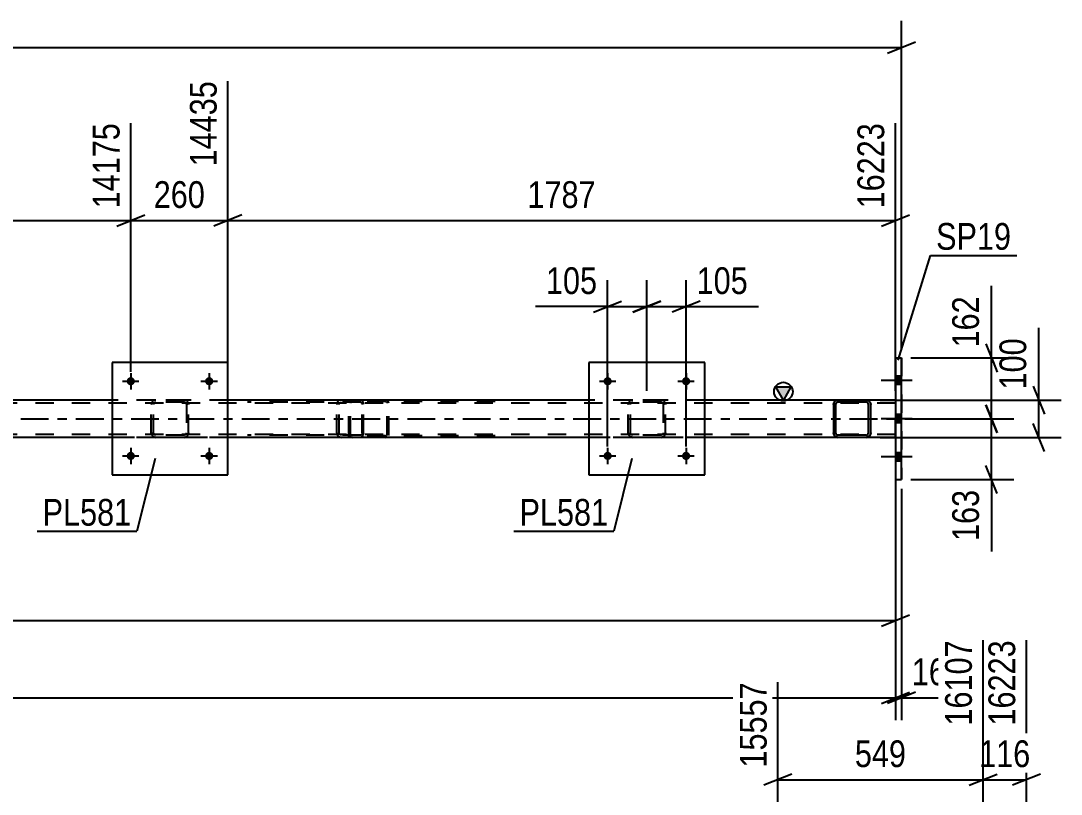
# Model space of a CAD drawing. Header units: millimetres. Extents: x 0 to 1775, y 0 to 560.
# Drawn here: x 1595 to 1706.4, y 475.1 to 557.9 of the extents above; entities that cross this region are included whole.
import ezdxf

# ---------------------------------------------------------------- set-up
doc = ezdxf.new("R2010")
doc.units = ezdxf.units.MM
doc.linetypes.add('DXK_LINE_DOT2', pattern=[3.9198, 1.9599, -1.9599])
doc.linetypes.add('DXK_LINE_DOT3', pattern=[5.9187, 2.979, -0.9799, 0.9799, -0.9799])
doc.styles.add('Arial Narrow', font='ARIALN.TTF', dxfattribs={"height": 0.2})

# ---------------------------------------------------------------- blocks, each defined once
blk = doc.blocks.new('Part-814185345-2581 - 2533')
at = {"color": 7, "linetype": 'DXK_LINE_DOT2'}
for p, q in [((1630.15, 517.09), (1630.12, 516.96)), ((1630.31, 517.03), (1630.34, 517.08)), ((1630.46, 517.28), (1630.33, 517.26)), ((1630.34, 517.08), (1630.4, 517.11)), ((1630.4, 517.11), (1630.46, 517.12)), ((1645.79, 517.28), (1630.46, 517.28)), ((1645.79, 517.12), (1630.46, 517.12)), ((1634.17, 517.26), (1634.04, 517.28)), ((1634.04, 517.12), (1634.11, 517.11)), ((1634.11, 517.11), (1634.13, 517.1)), ((1634.13, 517.1), (1634.16, 517.08)), ((1634.16, 517.08), (1634.2, 517.03)), ((1634.38, 516.96), (1634.35, 517.09)), ((1630.12, 513.6), (1630.12, 516.96)), ((1630.29, 516.96), (1630.31, 517.03)), ((1630.29, 513.6), (1630.29, 516.96)), ((1634.2, 517.03), (1634.21, 516.96)), ((1634.21, 513.6), (1634.21, 516.96)), ((1634.38, 513.6), (1634.38, 516.96)), ((1630.12, 513.6), (1630.15, 513.48)), ((1630.31, 513.54), (1630.29, 513.6)), ((1630.34, 513.49), (1630.31, 513.54)), ((1630.33, 513.31), (1630.46, 513.28)), ((1630.4, 513.46), (1630.34, 513.49)), ((1630.46, 513.44), (1630.4, 513.46)), ((1645.79, 513.44), (1630.46, 513.44)), ((1645.79, 513.28), (1630.46, 513.28)), ((1634.04, 513.44), (1634.11, 513.46)), ((1634.04, 513.28), (1634.17, 513.31)), ((1634.11, 513.46), (1634.13, 513.47)), ((1634.13, 513.47), (1634.16, 513.49)), ((1634.2, 513.54), (1634.16, 513.49)), ((1634.21, 513.6), (1634.2, 513.54)), ((1634.35, 513.48), (1634.38, 513.6))]:
    blk.add_line(p, q, dxfattribs=at)
for centre, start, end in [((1630.45, 516.95), 110.7583, 155.68), ((1634.05, 516.95), 24.32, 69.2417), ((1630.45, 513.62), 204.32, 249.2417)]:
    blk.add_arc(centre, 0.331, start, end, dxfattribs=at)
blk = doc.blocks.new('Bolt-814185345-2556 - 2533')
at = {"linetype": 'Continuous'}
for points in [[(1658.27, 511.29, -1), (1657.39, 511.29, -1)], [(1666.67, 511.29, -1), (1665.79, 511.29, -1)]]:
    blk.add_hatch(color=1, dxfattribs=at).paths.add_polyline_path(points)
at = {"color": 1, "linetype": 'Continuous'}
for p, q in [((1657.83, 512.17), (1657.83, 510.41)), ((1666.23, 512.17), (1666.23, 510.41)), ((1656.95, 511.29), (1658.71, 511.29)), ((1665.35, 511.29), (1667.11, 511.29))]:
    blk.add_line(p, q, dxfattribs=at)
blk = doc.blocks.new('Part-814185345-2637 - 2533')
at = {"linetype": 'Continuous'}
blk.add_hatch(color=2, dxfattribs=at).paths.add_polyline_path([(1676.65, 517.28), (1675.85, 518.68), (1677.45, 518.68)])
at = {"color": 2, "linetype": 'Continuous'}
for p, q in [((1676.65, 517.28), (1675.85, 518.68)), ((1675.85, 518.68), (1677.45, 518.68)), ((1677.45, 518.68), (1676.65, 517.28)), ((1604.75, 517.28), (1566.07, 517.28)), ((1655.83, 517.28), (1617.15, 517.28)), ((1682.49, 517.28), (1668.23, 517.28)), ((1688.65, 517.28), (1685.53, 517.28)), ((1604.75, 513.28), (1566.07, 513.28)), ((1655.83, 513.28), (1617.15, 513.28)), ((1682.49, 513.28), (1668.23, 513.28)), ((1688.65, 513.28), (1685.53, 513.28))]:
    blk.add_line(p, q, dxfattribs=at)
at = {"color": 7, "linetype": 'DXK_LINE_DOT2'}
for p, q in [((1617.15, 517.28), (1604.75, 517.28)), ((1668.23, 517.28), (1655.83, 517.28)), ((1685.53, 517.28), (1682.49, 517.28)), ((1688.65, 513.28), (1688.65, 517.28)), ((1688.65, 517.28), (1688.65, 517.28)), ((1688.65, 517.28), (1688.65, 513.28)), ((1688.65, 517.28), (1688.65, 517.28)), ((1688.65, 516.96), (1085.95, 516.96)), ((1688.65, 516.96), (1688.65, 516.96)), ((1688.65, 513.6), (1085.95, 513.6)), ((1685.53, 513.28), (1093.95, 513.28)), ((1617.15, 513.28), (1604.75, 513.28)), ((1668.23, 513.28), (1655.83, 513.28)), ((1688.65, 513.6), (1688.65, 513.6)), ((1688.65, 513.28), (1688.65, 513.28)), ((1688.65, 513.28), (1688.65, 513.28))]:
    blk.add_line(p, q, dxfattribs=at)
at = {"color": 7, "linetype": 'DXK_LINE_DOT3'}
blk.add_line((1085.95, 515.28), (1688.65, 515.28), dxfattribs=at)
at = {"color": 2, "linetype": 'Continuous'}
blk.add_circle((1676.65, 518.18), 1, dxfattribs=at)
blk = doc.blocks.new('Bolt-814185345-2535 - 2533')
at = {"linetype": 'Continuous'}
for points in [[(1658.27, 519.29, -1), (1657.39, 519.29, -1)], [(1666.67, 519.29, -1), (1665.79, 519.29, -1)]]:
    blk.add_hatch(color=1, dxfattribs=at).paths.add_polyline_path(points)
at = {"color": 1, "linetype": 'Continuous'}
for p, q in [((1657.83, 520.17), (1657.83, 518.41)), ((1666.23, 520.17), (1666.23, 518.41)), ((1656.95, 519.29), (1658.71, 519.29)), ((1665.35, 519.29), (1667.11, 519.29))]:
    blk.add_line(p, q, dxfattribs=at)
blk = doc.blocks.new('Part-814185345-2536 - 2533')
at = {"color": 2, "linetype": 'Continuous'}
for p, q in [((1682.49, 517.28), (1682.3, 517.25)), ((1685.53, 517.28), (1682.49, 517.28)), ((1685.71, 517.25), (1685.53, 517.28)), ((1682.04, 516.99), (1682.01, 516.8)), ((1682.01, 516.8), (1682.01, 513.76)), ((1682.27, 516.9), (1682.25, 516.8)), ((1682.25, 516.8), (1682.25, 513.76)), ((1682.32, 516.97), (1682.27, 516.9)), ((1682.4, 517.03), (1682.32, 516.97)), ((1682.49, 517.04), (1682.4, 517.03)), ((1685.53, 517.04), (1682.49, 517.04)), ((1685.62, 517.03), (1685.53, 517.04)), ((1685.7, 516.97), (1685.62, 517.03)), ((1685.75, 516.9), (1685.7, 516.97)), ((1685.77, 516.8), (1685.75, 516.9)), ((1685.77, 513.76), (1685.77, 516.8)), ((1686.01, 516.8), (1685.97, 516.99)), ((1686.01, 513.76), (1686.01, 516.8)), ((1682.01, 513.76), (1682.04, 513.58)), ((1682.25, 513.76), (1682.27, 513.67)), ((1685.75, 513.67), (1685.77, 513.76)), ((1685.97, 513.58), (1686.01, 513.76)), ((1682.27, 513.67), (1682.32, 513.59)), ((1682.3, 513.32), (1682.49, 513.28)), ((1682.32, 513.59), (1682.4, 513.54)), ((1682.4, 513.54), (1682.49, 513.52)), ((1685.53, 513.52), (1682.49, 513.52)), ((1685.53, 513.28), (1682.49, 513.28)), ((1685.53, 513.52), (1685.62, 513.54)), ((1685.53, 513.28), (1685.71, 513.32)), ((1685.62, 513.54), (1685.7, 513.59)), ((1685.7, 513.59), (1685.75, 513.67))]:
    blk.add_line(p, q, dxfattribs=at)
at = {"color": 7, "linetype": 'DXK_LINE_DOT2'}
for p, q in [((1682.3, 517.25), (1682.49, 517.28)), ((1685.53, 517.28), (1685.71, 517.25)), ((1682.01, 516.8), (1682.04, 516.99)), ((1685.97, 516.99), (1686.01, 516.8)), ((1682.04, 513.58), (1682.01, 513.76)), ((1686.01, 513.76), (1685.97, 513.58)), ((1682.49, 513.28), (1682.3, 513.32)), ((1685.71, 513.32), (1685.53, 513.28))]:
    blk.add_line(p, q, dxfattribs=at)
at = {"color": 2, "linetype": 'Continuous'}
for centre, start, end in [((1682.49, 516.8), 112.5, 157.5), ((1685.53, 516.8), 22.5, 67.5), ((1682.49, 513.76), 202.5, 247.5), ((1685.53, 513.76), 292.5, 337.5)]:
    blk.add_arc(centre, 0.48, start, end, dxfattribs=at)
at = {"color": 7, "linetype": 'DXK_LINE_DOT2'}
for centre, start, end in [((1682.49, 516.8), 112.5, 157.5), ((1685.53, 516.8), 22.5, 67.5), ((1682.49, 513.76), 202.5, 247.5), ((1685.53, 513.76), 292.5, 337.5)]:
    blk.add_arc(centre, 0.48, start, end, dxfattribs=at)
blk = doc.blocks.new('Bolt-814185345-2630 - 2533')
at = {"linetype": 'Continuous'}
for points in [[(1689.29, 518.94), (1689.29, 519.82), (1688.65, 519.82), (1688.65, 518.94)], [(1689.29, 518.94), (1689.29, 519.82), (1688.65, 519.82), (1688.65, 518.94)], [(1689.29, 518.94), (1689.29, 519.82), (1688.65, 519.82), (1688.65, 518.94)], [(1689.29, 514.84), (1689.29, 515.72), (1688.65, 515.72), (1688.65, 514.84)], [(1689.29, 514.84), (1689.29, 515.72), (1688.65, 515.72), (1688.65, 514.84)], [(1689.29, 510.74), (1689.29, 511.62), (1688.65, 511.62), (1688.65, 510.74)], [(1689.29, 510.74), (1689.29, 511.62), (1688.65, 511.62), (1688.65, 510.74)], [(1689.29, 510.74), (1689.29, 511.62), (1688.65, 511.62), (1688.65, 510.74)]]:
    blk.add_hatch(color=1, dxfattribs=at).paths.add_polyline_path(points)
at = {"color": 1, "linetype": 'Continuous'}
for p, q in [((1690.45, 519.38), (1687.13, 519.38)), ((1690.45, 519.38), (1687.13, 519.38)), ((1690.45, 519.38), (1687.13, 519.38)), ((1689.29, 519.82), (1688.65, 519.82)), ((1689.29, 519.82), (1688.65, 519.82)), ((1689.29, 519.82), (1688.65, 519.82)), ((1689.29, 518.94), (1688.65, 518.94)), ((1689.29, 518.94), (1688.65, 518.94)), ((1689.29, 518.94), (1688.65, 518.94)), ((1690.45, 515.28), (1687.13, 515.28)), ((1690.45, 515.28), (1687.13, 515.28)), ((1689.29, 515.72), (1688.65, 515.72)), ((1689.29, 515.72), (1688.65, 515.72)), ((1689.29, 514.84), (1688.65, 514.84)), ((1689.29, 514.84), (1688.65, 514.84)), ((1689.29, 511.62), (1688.65, 511.62)), ((1689.29, 511.62), (1688.65, 511.62)), ((1689.29, 511.62), (1688.65, 511.62)), ((1690.45, 511.18), (1687.13, 511.18)), ((1690.45, 511.18), (1687.13, 511.18)), ((1690.45, 511.18), (1687.13, 511.18)), ((1689.29, 510.74), (1688.65, 510.74)), ((1689.29, 510.74), (1688.65, 510.74)), ((1689.29, 510.74), (1688.65, 510.74))]:
    blk.add_line(p, q, dxfattribs=at)
blk = doc.blocks.new('Part-814185345-2555 - 2533')
at = {"color": 2, "linetype": 'Continuous'}
for p, q in [((1668.23, 521.28), (1655.83, 521.28)), ((1655.83, 521.28), (1655.83, 509.28)), ((1668.23, 509.28), (1668.23, 521.28)), ((1655.83, 509.28), (1668.23, 509.28))]:
    blk.add_line(p, q, dxfattribs=at)
blk = doc.blocks.new('Part-814185345-2653 - 2533')
at = {"color": 2, "linetype": 'Continuous'}
for p, q in [((1688.65, 521.78), (1688.65, 521.78)), ((1688.65, 521.78), (1689.29, 521.78)), ((1688.65, 521.78), (1688.65, 508.78)), ((1689.29, 508.78), (1689.29, 521.78)), ((1688.65, 508.78), (1688.65, 508.78)), ((1688.65, 508.78), (1689.29, 508.78))]:
    blk.add_line(p, q, dxfattribs=at)
at = {"color": 7, "linetype": 'DXK_LINE_DOT2'}
for p, q in [((1688.65, 521.78), (1688.65, 508.78)), ((1689.29, 521.78), (1689.29, 521.78)), ((1689.29, 521.78), (1689.29, 508.78)), ((1689.29, 508.78), (1689.29, 508.78))]:
    blk.add_line(p, q, dxfattribs=at)
blk = doc.blocks.new('Part-814185345-2589 - 2533')
at = {"color": 7, "linetype": 'DXK_LINE_DOT2'}
for p, q in [((1609.25, 517.25), (1609.43, 517.28)), ((1609.43, 517.28), (1609.25, 517.25)), ((1612.47, 517.28), (1609.43, 517.28)), ((1612.47, 517.28), (1612.66, 517.25)), ((1612.66, 517.25), (1612.47, 517.28)), ((1608.95, 516.8), (1608.99, 516.99)), ((1608.99, 516.99), (1608.95, 516.8)), ((1608.95, 513.76), (1608.95, 516.8)), ((1609.19, 516.8), (1609.21, 516.9)), ((1609.19, 513.76), (1609.19, 516.8)), ((1609.21, 516.9), (1609.26, 516.97)), ((1609.26, 516.97), (1609.34, 517.03)), ((1609.34, 517.03), (1609.43, 517.04)), ((1612.47, 517.04), (1609.43, 517.04)), ((1612.47, 517.04), (1612.56, 517.03)), ((1612.56, 517.03), (1612.64, 516.97)), ((1612.64, 516.97), (1612.69, 516.9)), ((1612.69, 516.9), (1612.71, 516.8)), ((1612.71, 516.8), (1612.71, 513.76)), ((1612.91, 516.99), (1612.95, 516.8)), ((1612.95, 516.8), (1612.91, 516.99)), ((1612.95, 513.76), (1612.95, 516.8)), ((1608.99, 513.58), (1608.95, 513.76)), ((1608.95, 513.76), (1608.99, 513.58)), ((1609.21, 513.67), (1609.19, 513.76)), ((1612.71, 513.76), (1612.69, 513.67)), ((1612.95, 513.76), (1612.91, 513.58)), ((1612.91, 513.58), (1612.95, 513.76)), ((1609.26, 513.59), (1609.21, 513.67)), ((1609.43, 513.28), (1609.25, 513.32)), ((1609.25, 513.32), (1609.43, 513.28)), ((1609.34, 513.54), (1609.26, 513.59)), ((1609.43, 513.52), (1609.34, 513.54)), ((1612.47, 513.52), (1609.43, 513.52)), ((1612.47, 513.28), (1609.43, 513.28)), ((1612.56, 513.54), (1612.47, 513.52)), ((1612.66, 513.32), (1612.47, 513.28)), ((1612.47, 513.28), (1612.66, 513.32)), ((1612.64, 513.59), (1612.56, 513.54)), ((1612.69, 513.67), (1612.64, 513.59))]:
    blk.add_line(p, q, dxfattribs=at)
at = {"color": 7, "linetype": 'DXK_LINE_DOT3'}
blk.add_line((1610.95, 515.28), (1610.95, 515.28), dxfattribs=at)
at = {"color": 7, "linetype": 'DXK_LINE_DOT2'}
for centre, start, end in [((1609.43, 516.8), 112.5, 157.5), ((1609.43, 516.8), 112.5, 157.5), ((1612.47, 516.8), 22.5, 67.5), ((1612.47, 516.8), 22.5, 67.5), ((1609.43, 513.76), 202.5, 247.5), ((1609.43, 513.76), 202.5, 247.5), ((1612.47, 513.76), 292.5, 337.5), ((1612.47, 513.76), 292.5, 337.5)]:
    blk.add_arc(centre, 0.48, start, end, dxfattribs=at)
blk = doc.blocks.new('Part-814185345-2747 - 2533')
at = {"color": 7, "linetype": 'DXK_LINE_DOT2'}
for p, q in [((1631.4, 517.28), (1619.24, 517.28)), ((1629.31, 517.28), (1629.12, 517.25)), ((1630.12, 517.04), (1630.12, 517.28)), ((1631.5, 517.25), (1631.4, 517.28)), ((1631.59, 517.14), (1631.5, 517.25)), ((1631.65, 516.99), (1631.59, 517.14)), ((1631.4, 517.04), (1619.24, 517.04)), ((1628.83, 516.94), (1628.81, 516.8)), ((1628.81, 513.76), (1628.81, 516.8)), ((1628.84, 516.99), (1628.83, 516.94)), ((1629.06, 516.8), (1629.08, 516.9)), ((1629.06, 513.76), (1629.06, 516.8)), ((1629.08, 516.9), (1629.13, 516.97)), ((1629.13, 516.97), (1629.21, 517.03)), ((1629.21, 517.03), (1629.31, 517.04)), ((1631.4, 517.04), (1631.45, 517.03)), ((1631.45, 517.03), (1631.5, 516.97)), ((1631.5, 516.97), (1631.53, 516.9)), ((1631.53, 516.9), (1631.54, 516.8)), ((1631.54, 513.76), (1631.54, 516.8)), ((1631.67, 516.8), (1631.65, 516.99)), ((1631.67, 513.76), (1631.67, 516.8)), ((1628.81, 513.76), (1628.82, 513.68)), ((1629.08, 513.67), (1629.06, 513.76)), ((1631.54, 513.76), (1631.53, 513.67)), ((1631.65, 513.58), (1631.67, 513.76)), ((1631.4, 513.52), (1619.24, 513.52)), ((1631.4, 513.28), (1619.24, 513.28)), ((1628.82, 513.68), (1628.84, 513.58)), ((1629.13, 513.59), (1629.08, 513.67)), ((1629.12, 513.32), (1629.31, 513.28)), ((1629.21, 513.54), (1629.13, 513.59)), ((1629.31, 513.52), (1629.21, 513.54)), ((1630.12, 513.28), (1630.12, 513.52)), ((1631.45, 513.54), (1631.4, 513.52)), ((1631.4, 513.28), (1631.5, 513.32)), ((1631.5, 513.59), (1631.45, 513.54)), ((1631.53, 513.67), (1631.5, 513.59)), ((1631.5, 513.32), (1631.59, 513.42)), ((1631.59, 513.42), (1631.6, 513.46)), ((1631.6, 513.46), (1631.65, 513.58))]:
    blk.add_line(p, q, dxfattribs=at)
for centre, start, end in [((1629.29, 516.79), 111.1941, 156.1506), ((1629.29, 513.78), 203.8494, 248.8059)]:
    blk.add_arc(centre, 0.492, start, end, dxfattribs=at)
blk = doc.blocks.new('Part-814185345-2639 - 2533')
at = {"color": 7, "linetype": 'DXK_LINE_DOT2'}
for p, q in [((1660.33, 517.25), (1660.51, 517.28)), ((1660.51, 517.28), (1660.33, 517.25)), ((1663.55, 517.28), (1660.51, 517.28)), ((1663.55, 517.28), (1663.74, 517.25)), ((1663.74, 517.25), (1663.55, 517.28)), ((1660.03, 516.8), (1660.07, 516.99)), ((1660.07, 516.99), (1660.03, 516.8)), ((1660.03, 513.76), (1660.03, 516.8)), ((1660.27, 516.8), (1660.29, 516.9)), ((1660.27, 513.76), (1660.27, 516.8)), ((1660.29, 516.9), (1660.34, 516.97)), ((1660.34, 516.97), (1660.42, 517.03)), ((1660.42, 517.03), (1660.51, 517.04)), ((1663.55, 517.04), (1660.51, 517.04)), ((1663.55, 517.04), (1663.64, 517.03)), ((1663.64, 517.03), (1663.72, 516.97)), ((1663.72, 516.97), (1663.77, 516.9)), ((1663.77, 516.9), (1663.79, 516.8)), ((1663.79, 516.8), (1663.79, 513.76)), ((1664, 516.99), (1664.03, 516.8)), ((1664.03, 516.8), (1664, 516.99)), ((1664.03, 513.76), (1664.03, 516.8)), ((1660.07, 513.58), (1660.03, 513.76)), ((1660.03, 513.76), (1660.07, 513.58)), ((1660.29, 513.67), (1660.27, 513.76)), ((1663.79, 513.76), (1663.77, 513.67)), ((1664.03, 513.76), (1664, 513.58)), ((1664, 513.58), (1664.03, 513.76)), ((1660.34, 513.59), (1660.29, 513.67)), ((1660.51, 513.28), (1660.33, 513.32)), ((1660.33, 513.32), (1660.51, 513.28)), ((1660.42, 513.54), (1660.34, 513.59)), ((1660.51, 513.52), (1660.42, 513.54)), ((1663.55, 513.52), (1660.51, 513.52)), ((1663.55, 513.28), (1660.51, 513.28)), ((1663.64, 513.54), (1663.55, 513.52)), ((1663.74, 513.32), (1663.55, 513.28)), ((1663.55, 513.28), (1663.74, 513.32)), ((1663.72, 513.59), (1663.64, 513.54)), ((1663.77, 513.67), (1663.72, 513.59))]:
    blk.add_line(p, q, dxfattribs=at)
for centre, start, end in [((1660.51, 516.8), 112.5, 157.5), ((1660.51, 516.8), 112.5, 157.5), ((1663.55, 516.8), 22.5, 67.5), ((1663.55, 516.8), 22.5, 67.5), ((1660.51, 513.76), 202.5, 247.5), ((1660.51, 513.76), 202.5, 247.5), ((1663.55, 513.76), 292.5, 337.5), ((1663.55, 513.76), 292.5, 337.5)]:
    blk.add_arc(centre, 0.48, start, end, dxfattribs=at)
blk = doc.blocks.new('Part-814185345-2644 - 2533')
at = {"color": 2, "linetype": 'Continuous'}
for p, q in [((1617.15, 521.28), (1604.75, 521.28)), ((1604.75, 521.28), (1604.75, 509.28)), ((1617.15, 509.28), (1617.15, 521.28)), ((1604.75, 509.28), (1617.15, 509.28))]:
    blk.add_line(p, q, dxfattribs=at)
blk = doc.blocks.new('Bolt-814185345-2823 - 2533')
at = {"linetype": 'Continuous'}
for points in [[(1607.19, 519.29, -1), (1606.31, 519.29, -1)], [(1615.59, 519.29, -1), (1614.71, 519.29, -1)]]:
    blk.add_hatch(color=1, dxfattribs=at).paths.add_polyline_path(points)
at = {"color": 1, "linetype": 'Continuous'}
for p, q in [((1606.75, 520.17), (1606.75, 518.41)), ((1615.15, 520.17), (1615.15, 518.41)), ((1605.87, 519.29), (1607.63, 519.29)), ((1614.27, 519.29), (1616.03, 519.29))]:
    blk.add_line(p, q, dxfattribs=at)
blk = doc.blocks.new('Bolt-814185345-2824 - 2533')
at = {"linetype": 'Continuous'}
for points in [[(1607.19, 511.29, -1), (1606.31, 511.29, -1)], [(1615.59, 511.29, -1), (1614.71, 511.29, -1)]]:
    blk.add_hatch(color=1, dxfattribs=at).paths.add_polyline_path(points)
at = {"color": 1, "linetype": 'Continuous'}
for p, q in [((1606.75, 512.17), (1606.75, 510.41)), ((1615.15, 512.17), (1615.15, 510.41)), ((1605.87, 511.29), (1607.63, 511.29)), ((1614.27, 511.29), (1616.03, 511.29))]:
    blk.add_line(p, q, dxfattribs=at)
blk = doc.blocks.new('StraightDimension-814185345-3501 - 2533')
at = {"color": 7, "linetype": 'Continuous'}
for p, q in [((1688.65, 507.78), (1688.65, 482.99)), ((1687.15, 484.79), (1690.15, 485.99)), ((1062.31, 485.39), (1688.65, 485.39))]:
    blk.add_line(p, q, dxfattribs=at)
blk = doc.blocks.new('StraightDimension-814185345-3039 - 2533')
at = {"color": 7, "linetype": 'Continuous'}
for p, q in [((1566.07, 518.28), (1566.07, 551.44)), ((1606.75, 520.29), (1606.75, 546.94)), ((1567.57, 537.1), (1564.57, 535.9)), ((1566.07, 536.5), (1606.75, 536.5)), ((1605.25, 535.9), (1608.25, 537.1))]:
    blk.add_line(p, q, dxfattribs=at)
at = {"color": 0}
blk.add_wipeout([(1590.67, 537.25), (1590.67, 541.45), (1582.15, 541.45), (1582.15, 537.25)], dxfattribs=at)
at = {"color": 3, "style": 'Arial Narrow'}
blk.add_text('1017', height=2.863, dxfattribs=at).set_placement((1582.75, 537.85))
at = {"color": 0, "linetype": 'Continuous'}
blk.add_wipeout([(1606.15, 547.54), (1601.95, 547.54), (1601.95, 537.2), (1606.15, 537.2)], dxfattribs=at)
at = {"color": 3, "linetype": 'Continuous', "style": 'Arial Narrow'}
blk.add_text('14175', height=2.863, rotation=90.0002, dxfattribs=at).set_placement((1605.55, 537.8))
blk = doc.blocks.new('StraightDimension-814185345-2843 - 2533')
at = {"color": 7, "linetype": 'Continuous'}
for p, q in [((1704.01, 517.28), (1704.01, 525.02)), ((1704.01, 517.28), (1704.01, 525.02)), ((1703.41, 518.78), (1704.61, 515.78)), ((1687.01, 517.28), (1706.41, 517.28)), ((1704.01, 513.28), (1704.01, 517.28)), ((1704.61, 511.78), (1703.41, 514.78)), ((1687.01, 513.28), (1706.41, 513.28))]:
    blk.add_line(p, q, dxfattribs=at)
at = {"color": 0}
blk.add_wipeout([(1703.26, 524.49), (1699.06, 524.49), (1699.06, 517.81), (1703.26, 517.81)], dxfattribs=at)
at = {"color": 3, "style": 'Arial Narrow'}
blk.add_text('100', height=2.863, rotation=90.0002, dxfattribs=at).set_placement((1702.66, 518.41))
blk = doc.blocks.new('StraightDimension-814185345-2854 - 2533')
at = {"color": 7, "linetype": 'Continuous'}
for p, q in [((1662.03, 518.28), (1662.03, 530.13)), ((1666.23, 512.29), (1666.23, 530.13)), ((1660.53, 526.68), (1663.53, 527.88)), ((1662.03, 527.28), (1666.23, 527.28)), ((1667.73, 527.88), (1664.73, 526.68)), ((1666.23, 527.28), (1673.97, 527.28)), ((1666.23, 527.28), (1673.97, 527.28))]:
    blk.add_line(p, q, dxfattribs=at)
at = {"color": 0}
blk.add_wipeout([(1673.44, 528.03), (1673.44, 532.23), (1666.76, 532.23), (1666.76, 528.03)], dxfattribs=at)
at = {"color": 3, "style": 'Arial Narrow'}
blk.add_text('105', height=2.863, dxfattribs=at).set_placement((1667.36, 528.63))
blk = doc.blocks.new('StraightDimension-814185345-2867 - 2533')
at = {"color": 7, "linetype": 'Continuous'}
for p, q in [((1657.83, 512.29), (1657.83, 530.13)), ((1662.03, 518.28), (1662.03, 530.13)), ((1657.83, 527.28), (1650.1, 527.28)), ((1657.83, 527.28), (1650.1, 527.28)), ((1656.33, 526.68), (1659.33, 527.88)), ((1657.83, 527.28), (1662.03, 527.28)), ((1663.53, 527.88), (1660.53, 526.68))]:
    blk.add_line(p, q, dxfattribs=at)
at = {"color": 0}
blk.add_wipeout([(1657.31, 528.03), (1657.31, 532.23), (1650.62, 532.23), (1650.62, 528.03)], dxfattribs=at)
at = {"color": 3, "style": 'Arial Narrow'}
blk.add_text('105', height=2.863, dxfattribs=at).set_placement((1651.22, 528.63))
blk = doc.blocks.new('StraightDimension-814185345-2955 - 2533')
at = {"color": 7, "linetype": 'Continuous'}
for p, q in [((1689.29, 522.78), (1689.29, 557.89)), ((1061.67, 555.04), (1689.29, 555.04)), ((1687.79, 554.44), (1690.79, 555.64))]:
    blk.add_line(p, q, dxfattribs=at)
blk = doc.blocks.new('StraightDimension-814185345-2978 - 2533')
at = {"color": 7, "linetype": 'Continuous'}
for p, q in [((1688.65, 512.28), (1688.65, 491.28)), ((1123.14, 493.68), (1688.65, 493.68)), ((1687.15, 493.08), (1690.15, 494.28))]:
    blk.add_line(p, q, dxfattribs=at)
blk = doc.blocks.new('StraightDimension-814185345-3075 - 2533')
at = {"color": 7, "linetype": 'Continuous'}
for p, q in [((1617.15, 518.28), (1617.15, 551.44)), ((1688.65, 518.28), (1688.65, 546.94)), ((1618.65, 537.1), (1615.65, 535.9)), ((1617.15, 536.5), (1688.65, 536.5)), ((1687.15, 535.9), (1690.15, 537.1))]:
    blk.add_line(p, q, dxfattribs=at)
at = {"color": 0}
blk.add_wipeout([(1657.16, 537.25), (1657.16, 541.45), (1648.64, 541.45), (1648.64, 537.25)], dxfattribs=at)
at = {"color": 3, "style": 'Arial Narrow'}
blk.add_text('1787', height=2.863, dxfattribs=at).set_placement((1649.24, 537.85))
at = {"color": 0, "linetype": 'Continuous'}
blk.add_wipeout([(1688.05, 547.54), (1683.85, 547.54), (1683.85, 537.2), (1688.05, 537.2)], dxfattribs=at)
at = {"color": 3, "linetype": 'Continuous', "style": 'Arial Narrow'}
blk.add_text('16223', height=2.863, rotation=90.0002, dxfattribs=at).set_placement((1687.45, 537.8))
blk = doc.blocks.new('StraightDimension-814185345-3057 - 2533')
at = {"color": 7, "linetype": 'Continuous'}
for p, q in [((1617.15, 518.28), (1617.15, 551.44)), ((1606.75, 520.29), (1606.75, 546.94)), ((1605.25, 535.9), (1608.25, 537.1)), ((1606.75, 536.5), (1617.15, 536.5)), ((1618.65, 537.1), (1615.65, 535.9))]:
    blk.add_line(p, q, dxfattribs=at)
at = {"color": 0}
blk.add_wipeout([(1615.29, 537.25), (1615.29, 541.45), (1608.61, 541.45), (1608.61, 537.25)], dxfattribs=at)
at = {"color": 3, "style": 'Arial Narrow'}
blk.add_text('260', height=2.863, dxfattribs=at).set_placement((1609.21, 537.85))
at = {"color": 0, "linetype": 'Continuous'}
blk.add_wipeout([(1616.55, 552.04), (1612.35, 552.04), (1612.35, 541.7), (1616.55, 541.7)], dxfattribs=at)
at = {"color": 3, "linetype": 'Continuous', "style": 'Arial Narrow'}
blk.add_text('14435', height=2.863, rotation=90.0002, dxfattribs=at).set_placement((1615.95, 542.3))
blk = doc.blocks.new('StraightDimension-814185345-3464 - 2533')
at = {"color": 7, "linetype": 'Continuous'}
for p, q in [((1698.95, 521.78), (1698.95, 529.52)), ((1698.95, 521.78), (1698.95, 529.52)), ((1698.35, 523.28), (1699.55, 520.28)), ((1690.29, 521.78), (1701.35, 521.78)), ((1698.95, 515.28), (1698.95, 521.78)), ((1699.55, 513.78), (1698.35, 516.78)), ((1689.65, 515.28), (1701.35, 515.28))]:
    blk.add_line(p, q, dxfattribs=at)
at = {"color": 0}
blk.add_wipeout([(1698.2, 528.99), (1694, 528.99), (1694, 522.31), (1698.2, 522.31)], dxfattribs=at)
at = {"color": 3, "style": 'Arial Narrow'}
blk.add_text('162', height=2.863, rotation=90.0002, dxfattribs=at).set_placement((1697.6, 522.91))
blk = doc.blocks.new('StraightDimension-814185345-3477 - 2533')
at = {"color": 7, "linetype": 'Continuous'}
for p, q in [((1698.35, 516.78), (1699.55, 513.78)), ((1689.65, 515.28), (1701.35, 515.28)), ((1698.95, 508.78), (1698.95, 515.28)), ((1699.55, 507.28), (1698.35, 510.28)), ((1690.29, 508.78), (1701.35, 508.78)), ((1698.95, 508.78), (1698.95, 501.05)), ((1698.95, 508.78), (1698.95, 501.05))]:
    blk.add_line(p, q, dxfattribs=at)
at = {"color": 0}
blk.add_wipeout([(1698.2, 508.26), (1694, 508.26), (1694, 501.58), (1698.2, 501.58)], dxfattribs=at)
at = {"color": 3, "style": 'Arial Narrow'}
blk.add_text('163', height=2.863, rotation=90.0002, dxfattribs=at).set_placement((1697.6, 502.18))
blk = doc.blocks.new('StraightDimension-814185345-3511 - 2533')
at = {"color": 7, "linetype": 'Continuous'}
for p, q in [((1688.65, 507.78), (1688.65, 482.99)), ((1689.29, 507.78), (1689.29, 482.99)), ((1687.15, 484.79), (1690.15, 485.99)), ((1690.79, 485.99), (1687.79, 484.79)), ((1688.65, 485.39), (1689.29, 485.39)), ((1689.29, 485.39), (1695.2, 485.39)), ((1689.29, 485.39), (1695.2, 485.39))]:
    blk.add_line(p, q, dxfattribs=at)
at = {"color": 0}
blk.add_wipeout([(1694.67, 486.14), (1694.67, 490.34), (1689.81, 490.34), (1689.81, 486.14)], dxfattribs=at)
at = {"color": 3, "style": 'Arial Narrow'}
blk.add_text('16', height=2.863, dxfattribs=at).set_placement((1690.41, 486.74))
blk = doc.blocks.new('StraightDimension-814185345-4037 - 3551')
at = {"color": 7, "linetype": 'Continuous'}
for p, q in [((1698.04, 438.62), (1698.04, 491.56)), ((1702.68, 429.82), (1702.68, 491.56)), ((1696.54, 476.02), (1699.54, 477.22)), ((1704.18, 477.22), (1701.18, 476.02)), ((1698.04, 476.62), (1702.68, 476.62))]:
    blk.add_line(p, q, dxfattribs=at)
at = {"color": 0}
blk.add_wipeout([(1703.7, 477.37), (1703.7, 481.57), (1697.02, 481.57), (1697.02, 477.37)], dxfattribs=at)
at = {"color": 3, "style": 'Arial Narrow'}
blk.add_text('116', height=2.863, dxfattribs=at).set_placement((1697.62, 477.97))
at = {"color": 0, "linetype": 'Continuous'}
blk.add_wipeout([(1702.08, 492.16), (1697.88, 492.16), (1697.88, 481.82), (1702.08, 481.82)], dxfattribs=at)
at = {"color": 3, "linetype": 'Continuous', "style": 'Arial Narrow'}
blk.add_text('16223', height=2.863, rotation=90.0002, dxfattribs=at).set_placement((1701.48, 482.42))
blk = doc.blocks.new('StraightDimension-814185345-4045 - 3551')
at = {"color": 7, "linetype": 'Continuous'}
for p, q in [((1698.04, 438.62), (1698.04, 491.56)), ((1676.06, 437.66), (1676.06, 487.06)), ((1677.56, 477.22), (1674.56, 476.02)), ((1696.54, 476.02), (1699.54, 477.22)), ((1676.06, 476.62), (1698.04, 476.62))]:
    blk.add_line(p, q, dxfattribs=at)
at = {"color": 0, "linetype": 'Continuous'}
blk.add_wipeout([(1697.44, 492.16), (1693.24, 492.16), (1693.24, 481.82), (1697.44, 481.82)], dxfattribs=at)
at = {"color": 0}
blk.add_wipeout([(1690.39, 477.37), (1690.39, 481.57), (1683.71, 481.57), (1683.71, 477.37)], dxfattribs=at)
at = {"color": 3, "linetype": 'Continuous', "style": 'Arial Narrow'}
blk.add_text('16107', height=2.863, rotation=90.0002, dxfattribs=at).set_placement((1696.84, 482.42))
at = {"color": 3, "style": 'Arial Narrow'}
blk.add_text('549', height=2.863, dxfattribs=at).set_placement((1684.31, 477.97))
at = {"color": 0, "linetype": 'Continuous'}
blk.add_wipeout([(1675.46, 487.66), (1671.26, 487.66), (1671.26, 477.32), (1675.46, 477.32)], dxfattribs=at)
at = {"color": 3, "linetype": 'Continuous', "style": 'Arial Narrow'}
blk.add_text('15557', height=2.863, rotation=90.0002, dxfattribs=at).set_placement((1674.86, 477.92))
blk = doc.blocks.new('Mark-814185345-2551 - 2533')
at = {"color": 30, "linetype": 'Continuous'}
for p in [(1660.43, 511), (1647.79, 503.22)]:
    blk.add_line(p, (1658.49, 503.22), dxfattribs=at)
at = {"color": 0}
blk.add_wipeout([(1657.89, 503.82), (1657.89, 506.82), (1648.39, 506.82), (1648.39, 503.82)], dxfattribs=at)
blk.add_wipeout([(1657.89, 503.82), (1657.89, 506.82), (1648.39, 506.82), (1648.39, 503.82)], dxfattribs=at)
at = {"color": 3, "style": 'Arial Narrow'}
blk.add_text('PL581', height=2.863, dxfattribs=at).set_placement((1648.39, 503.82))
blk = doc.blocks.new('Mark-814185345-2640 - 2533')
at = {"color": 30, "linetype": 'Continuous'}
for p in [(1609.35, 511), (1596.71, 503.22)]:
    blk.add_line(p, (1607.41, 503.22), dxfattribs=at)
at = {"color": 0}
blk.add_wipeout([(1606.81, 503.82), (1606.81, 506.82), (1597.31, 506.82), (1597.31, 503.82)], dxfattribs=at)
blk.add_wipeout([(1606.81, 503.82), (1606.81, 506.82), (1597.31, 506.82), (1597.31, 503.82)], dxfattribs=at)
at = {"color": 3, "style": 'Arial Narrow'}
blk.add_text('PL581', height=2.863, dxfattribs=at).set_placement((1597.31, 503.82))
blk = doc.blocks.new('Mark-814185345-2649 - 2533')
at = {"color": 30, "linetype": 'Continuous'}
for p, q in [((1688.93, 521.56), (1692.41, 532.77)), ((1692.41, 532.77), (1701.64, 532.77))]:
    blk.add_line(p, q, dxfattribs=at)
at = {"color": 0}
blk.add_wipeout([(1701.04, 533.37), (1701.04, 536.37), (1693.01, 536.37), (1693.01, 533.37)], dxfattribs=at)
blk.add_wipeout([(1701.04, 533.37), (1701.04, 536.37), (1693.01, 536.37), (1693.01, 533.37)], dxfattribs=at)
at = {"color": 3, "style": 'Arial Narrow'}
blk.add_text('SP19', height=2.863, dxfattribs=at).set_placement((1693.01, 533.37))

msp = doc.modelspace()

# ---------------------------------------------------------------- block references
for name in ['Part-814185345-2653 - 2533', 'Part-814185345-2644 - 2533', 'Part-814185345-2555 - 2533', 'Bolt-814185345-2823 - 2533', 'Bolt-814185345-2535 - 2533', 'Bolt-814185345-2630 - 2533', 'Part-814185345-2637 - 2533', 'Part-814185345-2589 - 2533', 'Part-814185345-2747 - 2533', 'Part-814185345-2581 - 2533', 'Part-814185345-2639 - 2533', 'Part-814185345-2536 - 2533', 'Bolt-814185345-2824 - 2533', 'Bolt-814185345-2556 - 2533', 'StraightDimension-814185345-3501 - 2533', 'StraightDimension-814185345-4037 - 3551']:
    msp.add_blockref(name, (0, 0))

# ---------------------------------------------------------------- next in the draw order: block references
for name in ['StraightDimension-814185345-3039 - 2533', 'StraightDimension-814185345-2854 - 2533', 'StraightDimension-814185345-2843 - 2533']:
    msp.add_blockref(name, (0, 0))

# ---------------------------------------------------------------- next in the draw order: block references
msp.add_blockref('StraightDimension-814185345-2867 - 2533', (0, 0))

# ---------------------------------------------------------------- next in the draw order: block references
for name in ['StraightDimension-814185345-2955 - 2533', 'StraightDimension-814185345-2978 - 2533']:
    msp.add_blockref(name, (0, 0))

# ---------------------------------------------------------------- next in the draw order: block references
for name in ['StraightDimension-814185345-3075 - 2533', 'Mark-814185345-2640 - 2533', 'Mark-814185345-2551 - 2533']:
    msp.add_blockref(name, (0, 0))

# ---------------------------------------------------------------- next in the draw order: block references
for name in ['StraightDimension-814185345-3057 - 2533', 'StraightDimension-814185345-3464 - 2533']:
    msp.add_blockref(name, (0, 0))

# ---------------------------------------------------------------- next in the draw order: block references
for name in ['Mark-814185345-2649 - 2533', 'StraightDimension-814185345-3477 - 2533']:
    msp.add_blockref(name, (0, 0))

# ---------------------------------------------------------------- next in the draw order: block references
msp.add_blockref('StraightDimension-814185345-3511 - 2533', (0, 0))

# ---------------------------------------------------------------- next in the draw order: block references
msp.add_blockref('StraightDimension-814185345-4045 - 3551', (0, 0))

doc.saveas('drawing.dxf')
